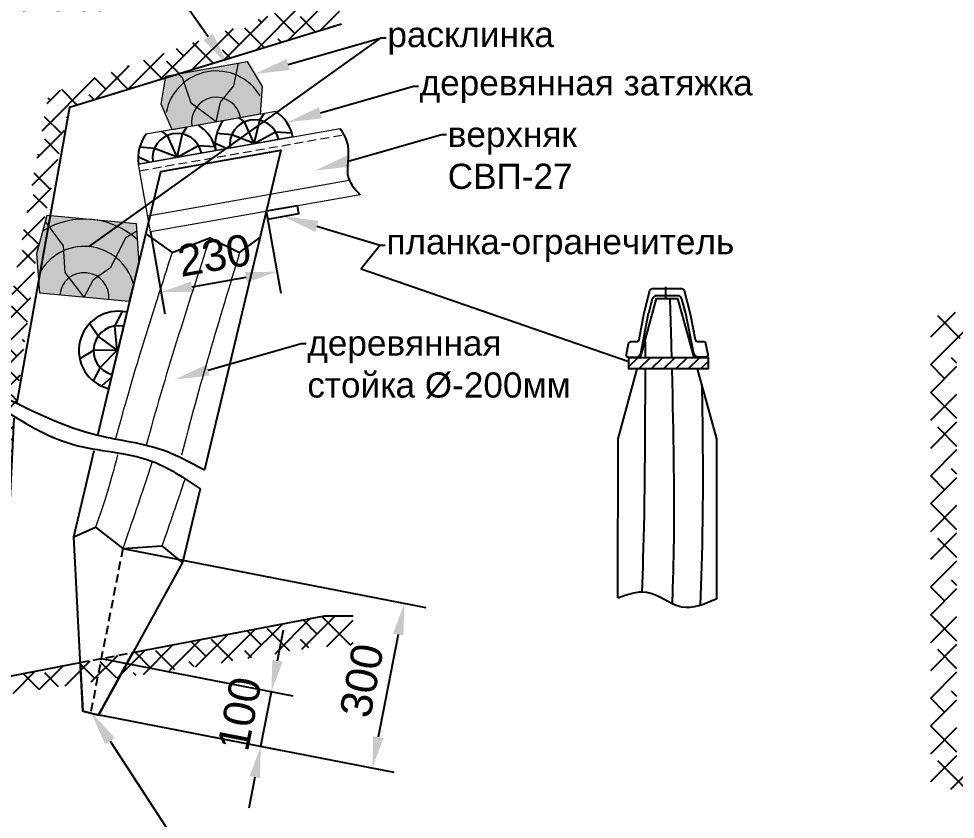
# Model space of a CAD drawing. Header units: inches. Extents: x 523 to 1492, y 69 to 539.
# Drawn here: x 706.3 to 759.9, y 155 to 200.9 of the extents above; entities that cross this region are included whole.
import ezdxf
from ezdxf import colors
from ezdxf.entities.mleader import LeaderData, LeaderLine
from ezdxf.math import Vec2, Vec3

# ---------------------------------------------------------------- set-up
doc = ezdxf.new("R2010")
doc.units = ezdxf.units.IN
doc.header["$MEASUREMENT"] = 0
doc.linetypes.add('ACAD_ISO10W100', pattern=[18, 12, -3, 0, -3])
doc.linetypes.add('DASHED', pattern=[0.75, 0.5, -0.25])
doc.layers.add('Д_Распорка', color=7, linetype='Continuous')
doc.styles.get("Standard").update_dxf_attribs({"font": 'arial.ttf'})
doc.dimstyles.new('ISO-25', dxfattribs={"dimtxt": 2.5, "dimasz": 2.5, "dimexe": 1.25, "dimexo": 0, "dimtad": 1, "dimdec": 0, "dimtxsty": 'Standard', "dimcen": 2.5, "dimadec": 0, "dimazin": 0, "dimtfac": 1, "dimtdec": 0, "dimtmove": 0, "dimatfit": 3, "dimfxl": 0, "dimarcsym": 0})

# ---------------------------------------------------------------- blocks, each defined once
blk = doc.blocks.new('pfnzu')
at = {"color": 7, "lineweight": 0}
blk.add_line((142694.1, -82404), (142694.1, -82544.3), dxfattribs=at)
at = {"layer": 'Д_Распорка', "color": 253}
for p, q in [((142679.9, -82432.8), (142686.9, -82404.5)), ((142654.7, -82457.4), (142634.8, -82439)), ((142694.1, -82474.1), (142679.9, -82432.8)), ((142694.1, -82474.1), (142654.7, -82457.4)), ((142694.1, -82474.1), (142652.6, -82484.3)), ((142694.1, -82474.1), (142671.5, -82511.2)), ((142652.6, -82484.3), (142632.2, -82504.2)), ((142671.5, -82511.2), (142664.9, -82537.2)), ((142694.1, -82524.6), (142681.4, -82542.8))]:
    blk.add_line(p, q, dxfattribs=at)
at = {"layer": 'Д_Распорка', "color": 7}
blk.add_arc((142695.6, -82474.1), 70.2, 91.2316, 268.7684, dxfattribs=at)
at = {"layer": 'Д_Распорка', "color": 253}
blk.add_arc((142695.6, -82474.1), 44.2, 91.9563, 268.0437, dxfattribs=at)
blk = doc.blocks.new('pfnzu 2')
at = {"color": 7, "lineweight": 0}
for p, q in [((-92.146, -593.903), (-94.052, -593.903)), ((-91.696, -594.903), (-94.502, -594.903))]:
    blk.add_line(p, q, dxfattribs=at)
at = {"layer": 'Д_Распорка', "color": 253}
for p, q in [((-93.303, -594.074), (-93.469, -593.903)), ((-93.099, -594.903), (-93.303, -594.074)), ((-93.099, -594.903), (-92.765, -594.116)), ((-92.765, -594.116), (-92.568, -593.903)), ((-93.84, -594.452), (-94.361, -594.319)), ((-93.099, -594.903), (-93.84, -594.452)), ((-94.109, -594.903), (-94.473, -594.651)), ((-93.099, -594.903), (-92.273, -594.62)), ((-92.273, -594.62), (-91.707, -594.759))]:
    blk.add_line(p, q, dxfattribs=at)
at = {"layer": 'Д_Распорка', "color": 7}
for start, end in [(132.7609, 178.7684), (1.2316, 47.2391)]:
    blk.add_arc((-93.099, -594.933), 1.403, start, end, dxfattribs=at)
at = {"layer": 'Д_Распорка', "color": 253}
blk.add_arc((-93.099, -594.933), 0.883, 1.9563, 178.0437, dxfattribs=at)
blk = doc.blocks.new('Расклинка')
at = {"linetype": 'ByBlock', "lineweight": 15}
blk.add_hatch(color=254, dxfattribs=at).paths.add_polyline_path([(-85.966, -572.832), (-85.628, -571.866), (-82.668, -571.866), (-82.299, -572.832), (-82.533, -573.798), (-85.733, -573.798)])
at = {"color": 7, "linetype": 'ByBlock', "lineweight": 15}
for points in [[(-85.966, -572.832), (-85.628, -571.866), (-82.668, -571.866), (-82.299, -572.832), (-82.533, -573.798), (-85.733, -573.798), (-85.966, -572.832)], [(-84.133, -573.798), (-84.898, -572.975), (-85.049, -572.036), (-85.201, -571.866)], [(-84.133, -573.798), (-83.866, -573.127), (-83.289, -572.631), (-82.98, -571.866)]]:
    blk.add_lwpolyline(points, dxfattribs=at)
for radius, start, end in [(1.824, 20.6292, 159.3708), (0.883, 0, 180)]:
    blk.add_arc((-84.133, -573.798), radius, start, end, dxfattribs=at)
blk = doc.blocks.new('S ш.бруса')
at = {"linetype": 'ByBlock', "lineweight": 15}
blk.add_hatch(color=254, dxfattribs=at).paths.add_polyline_path([(3323.214, -1143.742), (3323.447, -1142.342), (3326.647, -1142.342), (3326.88, -1143.742), (3326.647, -1145.142), (3323.447, -1145.142)])
at = {"color": 7, "linetype": 'ByBlock', "lineweight": 15}
for points in [[(3323.214, -1143.742), (3323.447, -1142.342), (3326.647, -1142.342), (3326.88, -1143.742), (3326.647, -1145.142), (3323.447, -1145.142), (3323.214, -1143.742)], [(3325.047, -1145.142), (3324.281, -1144.319), (3324.13, -1143.38), (3323.408, -1142.575)], [(3325.047, -1145.142), (3325.314, -1144.471), (3325.891, -1143.975), (3326.34, -1142.862), (3326.688, -1142.591)]]:
    blk.add_lwpolyline(points, dxfattribs=at)
for radius, start, end in [(2.8, 52.7386, 127.2614), (1.824, 20.6292, 159.3708), (0.883, 0, 180)]:
    blk.add_arc((3325.047, -1145.142), radius, start, end, dxfattribs=at)
blk = doc.blocks.new('*D187')
at = {"color": 0, "linetype": 'ByBlock', "lineweight": -2}
for p, q in [((712.231, 170.54), (729.582, 167.162)), ((728.011, 165.634), (726.866, 159.752)), ((710.398, 161.124), (727.749, 157.746))]:
    blk.add_line(p, q, dxfattribs=at)
at = {"color": 0, "linetype": 'ByBlock'}
for points in [[(727.717, 165.691), (728.306, 165.577), (728.355, 167.401)], [(726.572, 159.809), (727.161, 159.694), (726.522, 157.985)]]:
    blk.add_solid(points, dxfattribs=at)
at = {"layer": 'Defpoints', "color": 0, "linetype": 'ByBlock'}
for p in [(712.231, 170.54), (710.398, 161.124), (726.522, 157.985)]:
    blk.add_point(p, dxfattribs=at)
at = {"color": 0, "linetype": 'ByBlock', "lineweight": 15, "insert": (725.922, 162.988), "char_height": 1.8, "attachment_point": 5, "rotation": 78.9844}
blk.add_mtext('300', dxfattribs=at)
blk = doc.blocks.new('*D188')
at = {"color": 0, "linetype": 'ByBlock', "lineweight": -2}
for p, q in [((721.09, 164.118), (721.434, 165.884)), ((711.006, 164.247), (721.973, 162.112)), ((720.138, 159.227), (720.746, 162.351)), ((710.398, 161.124), (721.365, 158.989)), ((719.795, 157.461), (719.451, 155.694))]:
    blk.add_line(p, q, dxfattribs=at)
at = {"color": 0, "linetype": 'ByBlock'}
for points in [[(720.796, 164.175), (721.385, 164.06), (720.746, 162.351)], [(719.5, 157.518), (720.089, 157.403), (720.138, 159.227)]]:
    blk.add_solid(points, dxfattribs=at)
at = {"layer": 'Defpoints', "color": 0, "linetype": 'ByBlock'}
for p in [(711.006, 164.247), (720.746, 162.351), (710.398, 161.124)]:
    blk.add_point(p, dxfattribs=at)
at = {"color": 0, "linetype": 'ByBlock', "lineweight": 15, "insert": (718.927, 161.084), "char_height": 1.8, "attachment_point": 5, "rotation": 78.9844}
blk.add_mtext('100', dxfattribs=at)
blk = doc.blocks.new('СВП')
at = {"color": 0}
blk.add_line((95935.3, -86122.5), (95935.3, -86100.2), dxfattribs=at)
blk.add_lwpolyline([(95882.7, -85996.1), (95869.9, -85996.1, 0.472988), (95865.5, -86001.5), (95869.3, -86020.7, 0.357785), (95873.7, -86024.4), (95883.9, -86024.4, -0.35919), (95888.3, -86028), (95897.5, -86075.5, 0.01414), (95897.5, -86075.8), (95907.6, -86115.7, 0.343306), (95912, -86119.1), (95964.4, -86119.1, 0.342909), (95968.7, -86115.7), (95979.4, -86073.7), (95988.4, -86028.3, -0.358206), (95992.8, -86024.7), (96002.9, -86024.7, 0.354907), (96007.3, -86021.1), (96011.3, -86001.9, 0.476116), (96007, -85996.5), (95994.1, -85996.5, 0.357522), (95986.2, -86003), (95971.9, -86074.4), (95964.8, -86100.4, -0.338079), (95957, -86106.3), (95919.5, -86106.3, -0.340005), (95911.6, -86100.3), (95904.8, -86074.6, -0.016215), (95904.7, -86074.3), (95890.6, -86002.6, 0.358196)], format="xyb", close=True, dxfattribs=at)
blk = doc.blocks.new('*D189')
at = {"color": 0, "linetype": 'ByBlock', "lineweight": -2}
for p, q in [((720.454, 189.846), (721.281, 185.156)), ((713.818, 188.676), (714.645, 183.986)), ((716.2, 185.53), (719.291, 186.075))]:
    blk.add_line(p, q, dxfattribs=at)
at = {"color": 0, "linetype": 'ByBlock'}
for points in [[(719.239, 186.37), (719.343, 185.779), (721.064, 186.387)], [(716.148, 185.825), (716.253, 185.235), (714.428, 185.217)]]:
    blk.add_solid(points, dxfattribs=at)
at = {"layer": 'Defpoints', "color": 0, "linetype": 'ByBlock'}
for p in [(720.454, 189.846), (713.818, 188.676), (721.064, 186.387)]:
    blk.add_point(p, dxfattribs=at)
at = {"color": 0, "linetype": 'ByBlock', "lineweight": 15, "insert": (717.477, 187.324), "char_height": 1.8, "attachment_point": 5, "rotation": 10}
blk.add_mtext('230', dxfattribs=at)

msp = doc.modelspace()

# ---------------------------------------------------------------- hatches: boundary and pattern name
h = msp.add_hatch()
h.set_pattern_fill('ANSI38', color=256, scale=7.2, style=0)
h.set_pattern_definition([(45, (2125.3379, 725.0446), (-0.6363961, 0.6363961), []), (135, (2125.3379, 725.0446), (-1.9091883, 0.6363961), [2.25, -1.35])])
h.paths.add_polyline_path([(724.758, 200.557), (709.193, 195.798), (707.324, 187.432), (706.144, 178.81), (706.001, 178.012), (705.277, 163.147), (723.781, 166.691), (725.42, 166.691), (725.417, 165.016), (723.212, 164.913), (717.934, 164.009), (704.062, 161.971), (704.763, 178.755), (704.869, 179.437), (707.997, 196.542), (724.466, 202.425)])
at = {"linetype": 'ACAD_ISO10W100'}
h = msp.add_hatch(dxfattribs=at)
h.set_pattern_fill('ANSI38', color=256, scale=9, style=0)
h.set_pattern_definition([(45, (2526.0833, 594.7274), (-0.7954951, 0.7954951), []), (135, (2526.0833, 594.7274), (-2.3864854, 0.7954951), [2.8125, -1.6875])])
h.paths.add_polyline_path([(924.498, 156.774), (924.482, 184.072), (758.495, 184.073), (758.495, 156.774)])
h.paths.add_polyline_path([(924.497, 158.274), (924.483, 182.573), (759.995, 182.573), (759.995, 158.274)])
h = msp.add_hatch()
h.set_pattern_fill('ANSI31', color=256, scale=4, style=0)
h.set_pattern_definition([(45, (2125.3379, 725.04464), (-0.35355339, 0.35355339), [])])
h.paths.add_polyline_path([(741.209, 181.488), (745.745, 181.488), (745.745, 180.824), (741.209, 180.824)])

# ---------------------------------------------------------------- linework, layer by layer
at = {"color": 5, "linetype": 'ByBlock', "lineweight": 15}
for p, q in [((713.134, 192.552), (724.679, 194.588)), ((713.818, 188.676), (713.134, 192.552)), ((725.206, 191.601), (713.661, 189.566)), ((725.835, 190.794), (713.818, 188.676))]:
    msp.add_line(p, q, dxfattribs=at)
at = {"color": 5, "linetype": 'DASHED', "lineweight": 15}
msp.add_line((724.784, 194.191), (713.206, 192.149), dxfattribs=at)
at = {"linetype": 'DASHED'}
for p, q in [((712.231, 170.54), (710.398, 161.124)), ((709.799, 164.016), (712.82, 164.594))]:
    msp.add_line(p, q, dxfattribs=at)
for points in [[(724.758, 200.557), (709.193, 195.798), (706.144, 178.81)], [(710.309, 187.829), (727.027, 199.768)], [(726.975, 187.909), (725.89, 186.558), (741.209, 181.251)], [(706.001, 178.012), (705.277, 163.147), (709.799, 164.016)], [(709.799, 164.016), (709.943, 161.231), (710.853, 161.016), (712.82, 164.594), (723.781, 166.691), (725.42, 166.691)]]:
    msp.add_lwpolyline(points)
at = {"color": 22}
for points in [[(710.814, 177.033), (714.42, 192.131), (721.289, 193.342), (716.917, 175.043)], [(713.565, 188.551), (715.059, 187.483), (717.222, 188.322), (718.925, 187.49), (720.098, 188.354)], [(710.853, 161.016), (709.943, 161.231), (709.427, 171.215), (710.604, 176.148)], [(716.658, 173.958), (715.651, 169.744), (710.853, 161.016)], [(709.427, 171.215), (710.674, 171.773), (712.231, 170.54), (714.479, 170.699), (715.652, 169.729)]]:
    msp.add_lwpolyline(points, dxfattribs=at)
for points in [[(720.532, 189.401), (722.317, 189.715), (722.238, 190.16), (720.454, 189.846)], [(741.209, 181.488), (745.745, 181.488), (745.745, 180.824), (741.209, 180.824)]]:
    msp.add_lwpolyline(points, close=True)
at = {"linetype": 'ByBlock'}
for points in [[(741.873, 181.488), (742.796, 184.848), (742.796, 184.848)], [(742.796, 184.848), (743.999, 184.848), (744.93, 181.488)], [(740.587, 167.716), (740.59, 176.822), (741.69, 180.824)], [(745.113, 180.824), (746.222, 176.822), (746.222, 167.672)]]:
    msp.add_lwpolyline(points, dxfattribs=at)
for points, start_tangent in [([(724.679, 194.588), (725.119, 193.618), (725.158, 191.748), (725.835, 190.794)], (-0.916498, 0.400039)), ([(705.276, 179.303), (710.814, 177.033), (714.537, 176.186), (716.917, 175.043)], (-0.937853, 0.347034)), ([(705.125, 178.667), (709.396, 176.503), (713.826, 175.572), (716.658, 173.958)], (-0.937853, 0.347034))]:
    msp.add_spline(points, degree=3, dxfattribs=dict(start_tangent=start_tangent))
at = {"color": 22, "linetype": 'ByBlock', "lineweight": 15}
for points in [[(717.222, 188.322), (715.936, 184.377), (714.649, 180.432), (713.572, 176.436)], [(715.059, 187.483), (713.912, 183.928), (712.766, 180.372), (711.804, 176.773)], [(718.925, 187.49), (717.755, 183.638), (716.586, 179.786), (715.605, 175.89)], [(711.94, 175.916), (711.467, 174.032), (711.07, 172.903), (710.674, 171.773)], [(713.925, 175.536), (713.273, 173.513), (712.752, 172.026), (712.231, 170.54)], [(715.8, 174.544), (715.376, 173.258), (714.927, 171.978), (714.479, 170.699)]]:
    msp.add_open_spline(points, degree=3, dxfattribs=at)
at = {"linetype": 'ByBlock'}
for points in [[(743.557, 184.85), (743.593, 183.638), (743.625, 182.52), (743.651, 181.488)], [(742.138, 182.402), (742.138, 182.09), (742.139, 181.785), (742.139, 181.488)], [(742.138, 180.824), (742.134, 173.085), (742.044, 170.578), (741.953, 168.071)], [(743.668, 180.824), (743.872, 172.625), (743.776, 170.018), (743.683, 167.41)], [(745.395, 179.889), (745.504, 173.109), (745.396, 170.212), (745.294, 167.314)]]:
    msp.add_open_spline(points, degree=3, dxfattribs=at)
msp.add_spline([(740.587, 167.716), (742.214, 168.054), (744.241, 167.217), (746.222, 167.672)], degree=3)
msp.add_solid([(712.115, 188.749), (710.309, 187.829), (711.719, 189.286)])

# ---------------------------------------------------------------- block references
at = {"xscale": 1.600000000000078, "yscale": 1.600000000000078, "zscale": 1.600000000000078, "rotation": 9.999999999998042}
for name, p in [('Расклинка', (690.733, 1122.466)), ('pfnzu 2', (701.175, 1156.972)), ('pfnzu 2', (696.754, 1156.193))]:
    msp.add_blockref(name, p, dxfattribs=at)
at = {"color": 7, "linetype": 'ByBlock', "lineweight": 15, "xscale": 1.600000000000098, "yscale": 1.600000000000098, "zscale": 1.600000000000098, "rotation": 354.554006325159}
msp.add_blockref('S ш.бруса', (-4412.137, 2513.795), dxfattribs=at)
at = {"linetype": 'ByBlock', "xscale": -0.03199999999992542, "yscale": 0.0320000000001528, "zscale": 0.032, "rotation": 180}
msp.add_blockref('СВП', (-2326.626, -2570.388), dxfattribs=at)
at = {"color": 7, "lineweight": 0, "xscale": 0.03199848160161773, "yscale": 0.03199848160161773, "zscale": 0.03199848160161773, "rotation": 346.6350855596146}
msp.add_blockref('pfnzu', (-3120.393, 3804.905), dxfattribs=at)

# ---------------------------------------------------------------- dimensions: what is measured, and where the dimension line sits
at = {"color": 7, "linetype": 'ByBlock', "lineweight": 15}
for p1, p2, distance, text, picture, middle in [((713.818, 188.676), (720.454, 189.846), -3.511, '230', '*D189', (717.477, 187.324)), ((712.231, 170.54), (710.398, 161.124), 16.427, '300', '*D187', (725.922, 162.988))]:
    dim = msp.add_aligned_dim(p1=p1, p2=p2, distance=distance, text=text, dimstyle='ISO-25', override={"dimtxt": 1.8, "dimasz": 1.8, "dimfxl": 1.25}, dxfattribs=at)
    dim.commit()
    dim.dimension.update_dxf_attribs({"geometry": picture, "text_midpoint": middle})
dim = msp.add_linear_dim(base=(720.746, 162.351), p1=(710.398, 161.124), p2=(711.006, 164.247), angle=78.9844, text='100', dimstyle='ISO-25', override={"dimtxt": 1.8, "dimasz": 1.8, "dimfxl": 1.25}, dxfattribs=at)
dim.commit()
dim.dimension.update_dxf_attribs({"geometry": '*D188', "text_midpoint": (720.442, 160.789), "dimtype": 161})

# ---------------------------------------------------------------- leaders
ml = msp.add_multileader_mtext('Standard')
ml.set_content('Узел А', color=256)
ml.set_leader_properties()
ml.build(insert=Vec2(0, 0))
ml.multileader.update_dxf_attribs({"dogleg_length": 0.36, "arrow_head_size": 2})
ctx = ml.context
ctx.base_point, ctx.char_height, ctx.arrow_head_size, ctx.landing_gap_size, ctx.plane_origin = Vec3(706.083, 202.309), 2, 2, 0.072, Vec3(726.241, 192.219)
ctx.text_align_type = 2
notes = []
notes.append((ctx, [(0, (1, 1, 0), (715.386, 202.309), (-1, 0), 0.288, [(0, [(718.276, 198.189)], 0, [])])]))
ctx.mtext.insert, ctx.mtext.alignment, ctx.mtext.flow_direction = Vec3(715.026, 203.325), 3, 5
ml = msp.add_multileader_mtext('Standard')
ml.set_content('расклинка', color=256)
ml.set_leader_properties()
ml.build(insert=Vec2(0, 0))
ml.multileader.update_dxf_attribs({"dogleg_length": 0.36, "arrow_head_size": 2})
ctx = ml.context
ctx.base_point, ctx.char_height, ctx.arrow_head_size, ctx.landing_gap_size, ctx.plane_origin = Vec3(727.315, 199.768), 1.44, 2, 0.072, Vec3(744.062, 184.25)
notes.append((ctx, [(1, (1, 1, 0), (727.027, 199.768), (1, 0), 0.288, [(0, [(719.784, 197.703)], 0, [])])]))
ctx.mtext.insert, ctx.mtext.flow_direction = Vec3(727.387, 200.688), 5
ml = msp.add_multileader_mtext('Standard')
ml.set_content('деревянная затяжка', color=256)
ml.set_leader_properties()
ml.build(insert=Vec2(0, 0))
ml.multileader.update_dxf_attribs({"dogleg_length": 0.36, "arrow_head_size": 2})
ctx = ml.context
ctx.base_point, ctx.char_height, ctx.arrow_head_size, ctx.landing_gap_size, ctx.plane_origin = Vec3(729.162, 197.002), 1.44, 2, 0.072, Vec3(745.909, 181.484)
notes.append((ctx, [(1, (1, 1, 0), (728.874, 197.002), (1, 0), 0.288, [(0, [(721.63, 194.937)], 0, [])])]))
ctx.mtext.insert, ctx.mtext.flow_direction = Vec3(729.234, 197.922), 5
ml = msp.add_multileader_mtext('Standard')
ml.set_content('верхняк\\PСВП-27', color=256)
ml.set_leader_properties()
ml.build(insert=Vec2(0, 0))
ml.multileader.update_dxf_attribs({"dogleg_length": 0.36, "arrow_head_size": 2})
ctx = ml.context
ctx.base_point, ctx.char_height, ctx.arrow_head_size, ctx.landing_gap_size, ctx.plane_origin = Vec3(730.768, 194.24), 1.44, 2, 0.072, Vec3(747.515, 178.722)
notes.append((ctx, [(1, (1, 1, 0), (730.48, 194.24), (1, 0), 0.288, [(0, [(723.237, 192.174)], 0, [])])]))
ctx.mtext.insert, ctx.mtext.flow_direction = Vec3(730.84, 194.972), 5
ml = msp.add_multileader_mtext('Standard')
ml.set_content('планка-огранечитель ', color=256)
ml.set_leader_properties()
ml.build(insert=Vec2(0, 0))
ml.multileader.update_dxf_attribs({"dogleg_length": 0.36, "arrow_head_size": 2})
ctx = ml.context
ctx.base_point, ctx.char_height, ctx.arrow_head_size, ctx.landing_gap_size, ctx.plane_origin = Vec3(727.263, 187.909), 1.44, 2, 0.072, Vec3(745.703, 176.105)
notes.append((ctx, [(1, (1, 1, 0), (726.975, 187.909), (1, 0), 0.288, [(0, [(721.425, 189.558)], 0, [])])]))
ctx.mtext.insert, ctx.mtext.flow_direction = Vec3(727.335, 188.829), 5
ml = msp.add_multileader_mtext('Standard')
ml.set_content('деревянная \\Pстойка %%C-200мм', color=256)
ml.set_leader_properties()
ml.build(insert=Vec2(0, 0))
ml.multileader.update_dxf_attribs({"dogleg_length": 0.36, "arrow_head_size": 2})
ctx = ml.context
ctx.base_point, ctx.char_height, ctx.arrow_head_size, ctx.landing_gap_size, ctx.plane_origin = Vec3(722.73, 182.278), 1.44, 2, 0.072, Vec3(739.477, 166.759)
notes.append((ctx, [(1, (1, 1, 0), (722.442, 182.278), (1, 0), 0.288, [(0, [(715.198, 180.212)], 0, [])])]))
ctx.mtext.insert, ctx.mtext.flow_direction = Vec3(722.802, 183.027), 5
ml = msp.add_multileader_mtext('Standard')
ml.set_content('Узел Б', color=256)
ml.set_leader_properties()
ml.build(insert=Vec2(0, 0))
ml.multileader.update_dxf_attribs({"dogleg_length": 0.36, "arrow_head_size": 2})
ctx = ml.context
ctx.base_point, ctx.char_height, ctx.arrow_head_size, ctx.landing_gap_size, ctx.plane_origin = Vec3(716.654, 152.07), 2, 2, 0.072, Vec3(740.928, 140.598)
notes.append((ctx, [(1, (1, 1, 0), (716.366, 152.07), (1, 0), 0.288, [(0, [(710.412, 161.198)], 0, [])])]))
ctx.mtext.insert, ctx.mtext.flow_direction = Vec3(716.726, 153.27), 5
for ctx, leaders in notes:
    for number, flags, end, landing, length, lines in leaders:
        leader = LeaderData()
        leader.index, (leader.has_last_leader_line, leader.has_dogleg_vector, leader.attachment_direction) = number, flags
        leader.last_leader_point, leader.dogleg_vector, leader.dogleg_length = Vec3(end), Vec3(landing), length
        for number, points, colour, breaks in lines:
            line = LeaderLine()
            line.index, line.vertices, line.color, line.breaks = number, Vec3.list(points), colors.encode_raw_color(colour), breaks
            leader.lines.append(line)
        ctx.leaders.append(leader)

doc.saveas('drawing.dxf')
